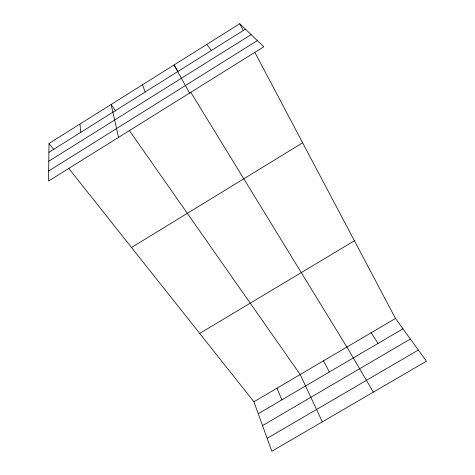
<?xml version="1.0" encoding="UTF-8"?>
<svg xmlns="http://www.w3.org/2000/svg" width="475" height="475" viewBox="0 0 475 475"><rect width="100%" height="100%" fill="white"/><g stroke="black" fill="none" stroke-linecap="round" stroke-linejoin="round"><path stroke-width="0.71" d="M48.996 143.468L48.569 181.028L263.803 46.758L239.727 23.75L48.996 143.468L54.013 149.791M48.895 152.321L245.391 29.165M48.794 161.239L251.103 34.622M48.682 170.982L257.349 40.595M131.516 247.481L302.646 142.803M199.696 333.414L354.421 240.777M253.923 401.767L395.479 318.464L426.431 361.208L271.831 451.25L253.923 401.767L68.608 168.192M258.252 413.731L402.954 328.789M262.544 425.588L410.37 339.031M267.158 438.336L418.344 350.039M206.773 44.436L211.422 50.457M115.752 111.097L111.114 104.476L118.548 137.37M129.242 130.364L300.194 374.537L322.317 421.842M371.129 332.791L378.058 343.407M177.899 71.28L174.04 64.98L189.555 93.076M190.635 92.061L346.898 347.053L373.326 392.136M239.727 23.75L243.497 30.887M254.82 52.309L395.479 318.464M323.493 360.828L329.353 371.996M277.002 388.182L281.841 399.885M142.476 84.793L145.172 91.978M79.954 124.034L80.774 132.341"/></g></svg>
